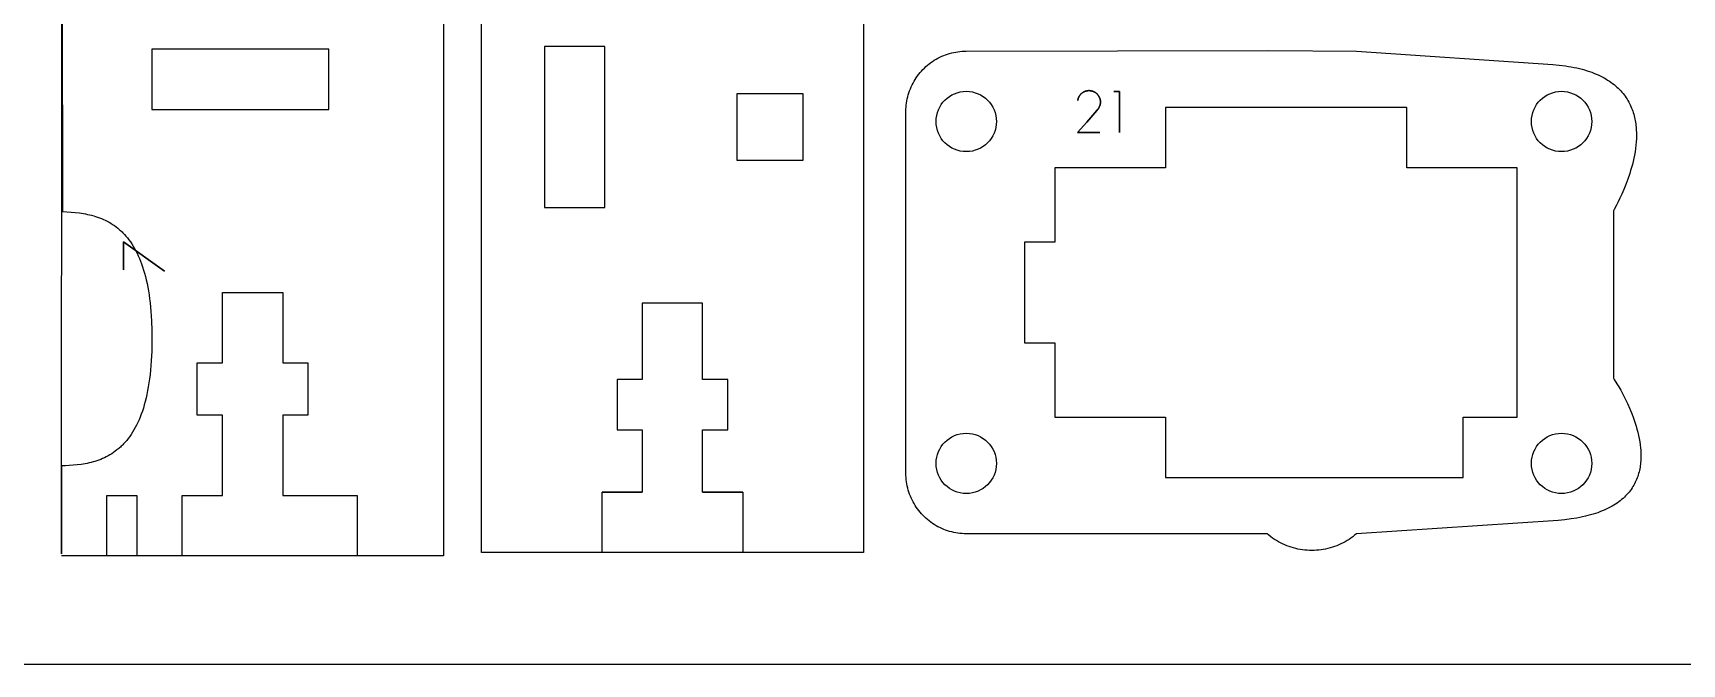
# Model space of a CAD drawing. Extents: x -24 to 6, y -20.7 to -0.7.
# Drawn here: x -17.15 to -8.95, y -20.71 to -17.58 of the extents above; entities that cross this region are included whole.
import ezdxf

# ---------------------------------------------------------------- set-up
doc = ezdxf.new("R2010")
doc.units = 0
doc.layers.add('LAYER_1', color=7, linetype='CONTINUOUS')

msp = doc.modelspace()

# ---------------------------------------------------------------- linework, layer by layer
at = {"layer": 'LAYER_1', "color": 250}
for p, q in [((-14.9227, -20.1599), (-14.9227, -14.9899)), ((-13.0227, -14.9899), (-13.0227, -20.1599)), ((-17.0105, -15.0071), (-17.0053, -18.4655)), ((-15.1105, -15.3072), (-15.1105, -20.1772)), ((-17.0105, -20.167), (-17.0078, -16.6822)), ((-16.5605, -17.6572), (-16.5605, -17.9571)), ((-15.6805, -17.6572), (-16.5605, -17.6572)), ((-15.6805, -17.9571), (-15.6805, -17.6572)), ((-14.3085, -17.6445), (-14.6085, -17.6445)), ((-14.6085, -17.6445), (-14.6085, -18.4445)), ((-14.3085, -18.4445), (-14.3085, -17.6445)), ((-12.6706, -17.7128), (-12.6617, -17.7074)), ((-12.6617, -17.7074), (-12.6525, -17.7024)), ((-12.6525, -17.7024), (-12.6432, -17.6976)), ((-12.6432, -17.6976), (-12.6337, -17.6932)), ((-12.6337, -17.6932), (-12.624, -17.6891)), ((-12.624, -17.6891), (-12.6143, -17.6853)), ((-12.6143, -17.6853), (-12.6044, -17.6819)), ((-12.6044, -17.6819), (-12.5943, -17.6789)), ((-12.5943, -17.6789), (-12.5842, -17.6762)), ((-12.5842, -17.6762), (-12.574, -17.6738)), ((-12.574, -17.6738), (-12.5638, -17.6718)), ((-12.5638, -17.6718), (-12.5534, -17.6702)), ((-12.5534, -17.6702), (-12.543, -17.6689)), ((-12.543, -17.6689), (-12.5326, -17.668)), ((-12.5326, -17.668), (-12.5221, -17.6674)), ((-12.5221, -17.6674), (-12.5117, -17.6672)), ((-12.5117, -17.6672), (-11.0069, -17.6637)), ((-11.0069, -17.6637), (-10.5717, -17.6672)), ((-10.5717, -17.6672), (-9.5951, -17.7338)), ((-12.7604, -17.7995), (-12.7544, -17.7909)), ((-12.7544, -17.7909), (-12.7481, -17.7826)), ((-12.7481, -17.7826), (-12.7415, -17.7744)), ((-12.7415, -17.7744), (-12.7346, -17.7665)), ((-12.7346, -17.7665), (-12.7275, -17.7589)), ((-12.7275, -17.7589), (-12.7201, -17.7515)), ((-12.7201, -17.7515), (-12.7124, -17.7443)), ((-12.7124, -17.7443), (-12.7045, -17.7374)), ((-12.7045, -17.7374), (-12.6964, -17.7309)), ((-12.6964, -17.7309), (-12.688, -17.7246)), ((-12.688, -17.7246), (-12.6794, -17.7185)), ((-12.6794, -17.7185), (-12.6706, -17.7128)), ((-9.5951, -17.7338), (-9.563, -17.7369)), ((-9.563, -17.7369), (-9.5324, -17.7409)), ((-9.5324, -17.7409), (-9.5176, -17.7432)), ((-9.5176, -17.7432), (-9.5033, -17.7457)), ((-9.5033, -17.7457), (-9.4894, -17.7484)), ((-9.4894, -17.7484), (-9.4758, -17.7513)), ((-9.4758, -17.7513), (-9.4626, -17.7544)), ((-9.4626, -17.7544), (-9.4498, -17.7577)), ((-9.4498, -17.7577), (-9.4373, -17.7612)), ((-9.4373, -17.7612), (-9.4252, -17.7649)), ((-9.4252, -17.7649), (-9.4134, -17.7688)), ((-9.4134, -17.7688), (-9.402, -17.7728)), ((-9.402, -17.7728), (-9.3909, -17.777)), ((-9.3909, -17.777), (-9.3802, -17.7814)), ((-9.3802, -17.7814), (-9.3698, -17.7859)), ((-9.3698, -17.7859), (-9.3597, -17.7906)), ((-9.3597, -17.7906), (-9.35, -17.7955)), ((-12.8, -17.8846), (-12.797, -17.8745)), ((-12.797, -17.8745), (-12.7936, -17.8646)), ((-12.7936, -17.8646), (-12.7898, -17.8549)), ((-12.7898, -17.8549), (-12.7857, -17.8452)), ((-12.7857, -17.8452), (-12.7813, -17.8357)), ((-12.7813, -17.8357), (-12.7765, -17.8264)), ((-12.7765, -17.8264), (-12.7715, -17.8173)), ((-12.7715, -17.8173), (-12.7661, -17.8083)), ((-12.7661, -17.8083), (-12.7604, -17.7995)), ((-11.9338, -17.8742), (-11.9354, -17.8754)), ((-11.9354, -17.8754), (-11.9338, -17.8742)), ((-11.9322, -17.8731), (-11.9338, -17.8742)), ((-11.9338, -17.8742), (-11.9322, -17.8731)), ((-11.9305, -17.8721), (-11.9322, -17.8731)), ((-11.9322, -17.8731), (-11.9305, -17.8721)), ((-11.9288, -17.8711), (-11.9305, -17.8721)), ((-11.9305, -17.8721), (-11.9288, -17.8711)), ((-11.9271, -17.8701), (-11.9288, -17.8711)), ((-11.9288, -17.8711), (-11.9271, -17.8701)), ((-11.9253, -17.8693), (-11.9271, -17.8701)), ((-11.9271, -17.8701), (-11.9253, -17.8693)), ((-11.9235, -17.8685), (-11.9253, -17.8693)), ((-11.9253, -17.8693), (-11.9235, -17.8685)), ((-11.9217, -17.8677), (-11.9235, -17.8685)), ((-11.9235, -17.8685), (-11.9217, -17.8677)), ((-11.9199, -17.867), (-11.9217, -17.8677)), ((-11.9217, -17.8677), (-11.9199, -17.867)), ((-11.918, -17.8664), (-11.9199, -17.867)), ((-11.9199, -17.867), (-11.918, -17.8664)), ((-11.9161, -17.8659), (-11.918, -17.8664)), ((-11.918, -17.8664), (-11.9161, -17.8659)), ((-11.9142, -17.8654), (-11.9161, -17.8659)), ((-11.9161, -17.8659), (-11.9142, -17.8654)), ((-11.9123, -17.865), (-11.9142, -17.8654)), ((-11.9142, -17.8654), (-11.9123, -17.865)), ((-11.9104, -17.8646), (-11.9123, -17.865)), ((-11.9123, -17.865), (-11.9104, -17.8646)), ((-11.9084, -17.8643), (-11.9104, -17.8646)), ((-11.9104, -17.8646), (-11.9084, -17.8643)), ((-11.9065, -17.8641), (-11.9084, -17.8643)), ((-11.9084, -17.8643), (-11.9065, -17.8641)), ((-11.9045, -17.864), (-11.9065, -17.8641)), ((-11.9065, -17.8641), (-11.9045, -17.864)), ((-11.9025, -17.8639), (-11.9045, -17.864)), ((-11.9045, -17.864), (-11.9025, -17.8639)), ((-11.9006, -17.8639), (-11.9025, -17.8639)), ((-11.9025, -17.8639), (-11.9006, -17.8639)), ((-11.8986, -17.8639), (-11.9006, -17.8639)), ((-11.9006, -17.8639), (-11.8986, -17.8639)), ((-11.8966, -17.8641), (-11.8986, -17.8639)), ((-11.8986, -17.8639), (-11.8966, -17.8641)), ((-11.8947, -17.8643), (-11.8966, -17.8641)), ((-11.8966, -17.8641), (-11.8947, -17.8643)), ((-11.8927, -17.8645), (-11.8947, -17.8643)), ((-11.8947, -17.8643), (-11.8927, -17.8645)), ((-11.8908, -17.8648), (-11.8927, -17.8645)), ((-11.8927, -17.8645), (-11.8908, -17.8648)), ((-11.8889, -17.8652), (-11.8908, -17.8648)), ((-11.8908, -17.8648), (-11.8889, -17.8652)), ((-11.887, -17.8657), (-11.8889, -17.8652)), ((-11.8889, -17.8652), (-11.887, -17.8657)), ((-11.8851, -17.8662), (-11.887, -17.8657)), ((-11.887, -17.8657), (-11.8851, -17.8662)), ((-11.8832, -17.8668), (-11.8851, -17.8662)), ((-11.8851, -17.8662), (-11.8832, -17.8668)), ((-11.8814, -17.8675), (-11.8832, -17.8668)), ((-11.8832, -17.8668), (-11.8814, -17.8675)), ((-11.8795, -17.8682), (-11.8814, -17.8675)), ((-11.8814, -17.8675), (-11.8795, -17.8682)), ((-11.8777, -17.869), (-11.8795, -17.8682)), ((-11.8795, -17.8682), (-11.8777, -17.869)), ((-11.876, -17.8698), (-11.8777, -17.869)), ((-11.8777, -17.869), (-11.876, -17.8698)), ((-11.8742, -17.8707), (-11.876, -17.8698)), ((-11.876, -17.8698), (-11.8742, -17.8707)), ((-11.8725, -17.8717), (-11.8742, -17.8707)), ((-11.8742, -17.8707), (-11.8725, -17.8717)), ((-11.8708, -17.8727), (-11.8725, -17.8717)), ((-11.8725, -17.8717), (-11.8708, -17.8727)), ((-11.8692, -17.8738), (-11.8708, -17.8727)), ((-11.8708, -17.8727), (-11.8692, -17.8738)), ((-11.8676, -17.8749), (-11.8692, -17.8738)), ((-11.8692, -17.8738), (-11.8676, -17.8749)), ((-11.7497, -17.8683), (-11.7788, -17.8683)), ((-11.7788, -17.8683), (-11.7788, -17.8683)), ((-11.7788, -17.8683), (-11.7788, -17.8683)), ((-11.7788, -17.8683), (-11.7497, -17.8683)), ((-11.7497, -17.8683), (-11.7497, -18.0715)), ((-11.7497, -18.0715), (-11.7497, -17.8683)), ((-9.35, -17.7955), (-9.3406, -17.8005)), ((-9.3406, -17.8005), (-9.3315, -17.8057)), ((-9.3315, -17.8057), (-9.3227, -17.811)), ((-9.3227, -17.811), (-9.3142, -17.8165)), ((-9.3142, -17.8165), (-9.3061, -17.8221)), ((-9.3061, -17.8221), (-9.2982, -17.8278)), ((-9.2982, -17.8278), (-9.2907, -17.8337)), ((-9.2907, -17.8337), (-9.2834, -17.8397)), ((-9.2834, -17.8397), (-9.2764, -17.8458)), ((-9.2764, -17.8458), (-9.2697, -17.8521)), ((-9.2697, -17.8521), (-9.2633, -17.8584)), ((-9.2633, -17.8584), (-9.2571, -17.8649)), ((-9.2571, -17.8649), (-9.2513, -17.8715)), ((-9.2513, -17.8715), (-9.2457, -17.8782)), ((-13.3226, -17.8795), (-13.6526, -17.8795)), ((-13.6526, -17.8795), (-13.6526, -18.2095)), ((-13.3226, -18.2095), (-13.3226, -17.8795)), ((-12.8117, -17.9672), (-12.8115, -17.9568)), ((-12.8115, -17.9568), (-12.8109, -17.9463)), ((-12.8109, -17.9463), (-12.81, -17.9359)), ((-12.81, -17.9359), (-12.8087, -17.9255)), ((-12.8087, -17.9255), (-12.8071, -17.9152)), ((-12.8071, -17.9152), (-12.8051, -17.9049)), ((-12.8051, -17.9049), (-12.8027, -17.8947)), ((-12.8027, -17.8947), (-12.8, -17.8846)), ((-11.9571, -17.9115), (-11.9574, -17.9134)), ((-11.9574, -17.9134), (-11.9571, -17.9115)), ((-11.9568, -17.9096), (-11.9571, -17.9115)), ((-11.9571, -17.9115), (-11.9568, -17.9096)), ((-11.9564, -17.9076), (-11.9568, -17.9096)), ((-11.9568, -17.9096), (-11.9564, -17.9076)), ((-11.9559, -17.9057), (-11.9564, -17.9076)), ((-11.9564, -17.9076), (-11.9559, -17.9057)), ((-11.9554, -17.9039), (-11.9559, -17.9057)), ((-11.9559, -17.9057), (-11.9554, -17.9039)), ((-11.9547, -17.902), (-11.9554, -17.9039)), ((-11.9554, -17.9039), (-11.9547, -17.902)), ((-11.9541, -17.9001), (-11.9547, -17.902)), ((-11.9547, -17.902), (-11.9541, -17.9001)), ((-11.9533, -17.8983), (-11.9541, -17.9001)), ((-11.9541, -17.9001), (-11.9533, -17.8983)), ((-11.9525, -17.8965), (-11.9533, -17.8983)), ((-11.9533, -17.8983), (-11.9525, -17.8965)), ((-11.9517, -17.8948), (-11.9525, -17.8965)), ((-11.9525, -17.8965), (-11.9517, -17.8948)), ((-11.9507, -17.893), (-11.9517, -17.8948)), ((-11.9517, -17.8948), (-11.9507, -17.893)), ((-11.9498, -17.8913), (-11.9507, -17.893)), ((-11.9507, -17.893), (-11.9498, -17.8913)), ((-11.9487, -17.8897), (-11.9498, -17.8913)), ((-11.9498, -17.8913), (-11.9487, -17.8897)), ((-11.9476, -17.888), (-11.9487, -17.8897)), ((-11.9487, -17.8897), (-11.9476, -17.888)), ((-11.9465, -17.8864), (-11.9476, -17.888)), ((-11.9476, -17.888), (-11.9465, -17.8864)), ((-11.9452, -17.8849), (-11.9465, -17.8864)), ((-11.9465, -17.8864), (-11.9452, -17.8849)), ((-11.944, -17.8834), (-11.9452, -17.8849)), ((-11.9452, -17.8849), (-11.944, -17.8834)), ((-11.9427, -17.8819), (-11.944, -17.8834)), ((-11.944, -17.8834), (-11.9427, -17.8819)), ((-11.9413, -17.8805), (-11.9427, -17.8819)), ((-11.9427, -17.8819), (-11.9413, -17.8805)), ((-11.9399, -17.8792), (-11.9413, -17.8805)), ((-11.9413, -17.8805), (-11.9399, -17.8792)), ((-11.9384, -17.8778), (-11.9399, -17.8792)), ((-11.9399, -17.8792), (-11.9384, -17.8778)), ((-11.9369, -17.8766), (-11.9384, -17.8778)), ((-11.9384, -17.8778), (-11.9369, -17.8766)), ((-11.9354, -17.8754), (-11.9369, -17.8766)), ((-11.9369, -17.8766), (-11.9354, -17.8754)), ((-11.866, -17.8761), (-11.8676, -17.8749)), ((-11.8676, -17.8749), (-11.866, -17.8761)), ((-11.8645, -17.8773), (-11.866, -17.8761)), ((-11.866, -17.8761), (-11.8645, -17.8773)), ((-11.863, -17.8786), (-11.8645, -17.8773)), ((-11.8645, -17.8773), (-11.863, -17.8786)), ((-11.8616, -17.88), (-11.863, -17.8786)), ((-11.863, -17.8786), (-11.8616, -17.88)), ((-11.862, -17.9634), (-11.8575, -17.9568)), ((-11.8575, -17.9568), (-11.862, -17.9634)), ((-11.8602, -17.8814), (-11.8616, -17.88)), ((-11.8616, -17.88), (-11.8602, -17.8814)), ((-11.8589, -17.8828), (-11.8602, -17.8814)), ((-11.8602, -17.8814), (-11.8589, -17.8828)), ((-11.8576, -17.8843), (-11.8589, -17.8828)), ((-11.8589, -17.8828), (-11.8576, -17.8843)), ((-11.8564, -17.8858), (-11.8576, -17.8843)), ((-11.8576, -17.8843), (-11.8564, -17.8858)), ((-11.8575, -17.9568), (-11.8563, -17.9552)), ((-11.8563, -17.9552), (-11.8575, -17.9568)), ((-11.8552, -17.8874), (-11.8564, -17.8858)), ((-11.8564, -17.8858), (-11.8552, -17.8874)), ((-11.8563, -17.9552), (-11.8551, -17.9537)), ((-11.8551, -17.9537), (-11.8563, -17.9552)), ((-11.8541, -17.889), (-11.8552, -17.8874)), ((-11.8552, -17.8874), (-11.8541, -17.889)), ((-11.8551, -17.9537), (-11.854, -17.952)), ((-11.854, -17.952), (-11.8551, -17.9537)), ((-11.853, -17.8907), (-11.8541, -17.889)), ((-11.8541, -17.889), (-11.853, -17.8907)), ((-11.854, -17.952), (-11.8529, -17.9504)), ((-11.8529, -17.9504), (-11.854, -17.952)), ((-11.852, -17.8924), (-11.853, -17.8907)), ((-11.853, -17.8907), (-11.852, -17.8924)), ((-11.8529, -17.9504), (-11.8519, -17.9487)), ((-11.8519, -17.9487), (-11.8529, -17.9504)), ((-11.851, -17.8941), (-11.852, -17.8924)), ((-11.852, -17.8924), (-11.851, -17.8941)), ((-11.8519, -17.9487), (-11.851, -17.947)), ((-11.851, -17.947), (-11.8519, -17.9487)), ((-11.8502, -17.8958), (-11.851, -17.8941)), ((-11.851, -17.8941), (-11.8502, -17.8958)), ((-11.851, -17.947), (-11.8501, -17.9452)), ((-11.8501, -17.9452), (-11.851, -17.947)), ((-11.8493, -17.8976), (-11.8502, -17.8958)), ((-11.8502, -17.8958), (-11.8493, -17.8976)), ((-11.8501, -17.9452), (-11.8493, -17.9434)), ((-11.8493, -17.9434), (-11.8501, -17.9452)), ((-11.8486, -17.8994), (-11.8493, -17.8976)), ((-11.8493, -17.8976), (-11.8486, -17.8994)), ((-11.8493, -17.9434), (-11.8485, -17.9416)), ((-11.8485, -17.9416), (-11.8493, -17.9434)), ((-11.8479, -17.9013), (-11.8486, -17.8994)), ((-11.8486, -17.8994), (-11.8479, -17.9013)), ((-11.8485, -17.9416), (-11.8478, -17.9398)), ((-11.8478, -17.9398), (-11.8485, -17.9416)), ((-11.8472, -17.9031), (-11.8479, -17.9013)), ((-11.8479, -17.9013), (-11.8472, -17.9031)), ((-11.8478, -17.9398), (-11.8472, -17.9379)), ((-11.8472, -17.9379), (-11.8478, -17.9398)), ((-11.8467, -17.905), (-11.8472, -17.9031)), ((-11.8472, -17.9031), (-11.8467, -17.905)), ((-11.8472, -17.9379), (-11.8466, -17.936)), ((-11.8466, -17.936), (-11.8472, -17.9379)), ((-11.8462, -17.9069), (-11.8467, -17.905)), ((-11.8467, -17.905), (-11.8462, -17.9069)), ((-11.8466, -17.936), (-11.8461, -17.9341)), ((-11.8461, -17.9341), (-11.8466, -17.936)), ((-11.8457, -17.9088), (-11.8462, -17.9069)), ((-11.8462, -17.9069), (-11.8457, -17.9088)), ((-11.8461, -17.9341), (-11.8457, -17.9322)), ((-11.8457, -17.9322), (-11.8461, -17.9341)), ((-11.8453, -17.9108), (-11.8457, -17.9088)), ((-11.8457, -17.9088), (-11.8453, -17.9108)), ((-11.8457, -17.9322), (-11.8453, -17.9303)), ((-11.8453, -17.9303), (-11.8457, -17.9322)), ((-11.845, -17.9127), (-11.8453, -17.9108)), ((-11.8453, -17.9108), (-11.845, -17.9127)), ((-11.8453, -17.9303), (-11.845, -17.9284)), ((-11.845, -17.9284), (-11.8453, -17.9303)), ((-11.8448, -17.9146), (-11.845, -17.9127)), ((-11.845, -17.9127), (-11.8448, -17.9146)), ((-11.845, -17.9284), (-11.8448, -17.9264)), ((-11.8448, -17.9264), (-11.845, -17.9284)), ((-11.8446, -17.9166), (-11.8448, -17.9146)), ((-11.8448, -17.9146), (-11.8446, -17.9166)), ((-11.8448, -17.9264), (-11.8446, -17.9245)), ((-11.8446, -17.9245), (-11.8448, -17.9264)), ((-11.8445, -17.9186), (-11.8446, -17.9166)), ((-11.8446, -17.9166), (-11.8445, -17.9186)), ((-11.8446, -17.9245), (-11.8445, -17.9225)), ((-11.8445, -17.9225), (-11.8446, -17.9245)), ((-11.8445, -17.9205), (-11.8445, -17.9186)), ((-11.8445, -17.9186), (-11.8445, -17.9205)), ((-11.8445, -17.9225), (-11.8445, -17.9205)), ((-11.8445, -17.9205), (-11.8445, -17.9225)), ((-10.3217, -17.9473), (-11.5217, -17.9473)), ((-11.5217, -17.9473), (-11.5217, -18.2473)), ((-10.3217, -18.2473), (-10.3217, -17.9473)), ((-9.2457, -17.8782), (-9.2403, -17.885)), ((-9.2403, -17.885), (-9.2352, -17.8919)), ((-9.2352, -17.8919), (-9.2304, -17.8989)), ((-9.2304, -17.8989), (-9.2258, -17.906)), ((-9.2258, -17.906), (-9.2215, -17.9132)), ((-9.2215, -17.9132), (-9.2174, -17.9205)), ((-9.2174, -17.9205), (-9.2135, -17.9278)), ((-9.2135, -17.9278), (-9.2099, -17.9352)), ((-9.2099, -17.9352), (-9.2065, -17.9427)), ((-9.2065, -17.9427), (-9.2034, -17.9503)), ((-9.2034, -17.9503), (-9.2004, -17.958)), ((-16.5605, -17.9571), (-15.6805, -17.9571)), ((-12.8117, -19.7672), (-12.8117, -17.9672)), ((-11.958, -18.0715), (-11.912, -18.0204)), ((-11.912, -18.0204), (-11.958, -18.0715)), ((-11.912, -18.0204), (-11.862, -17.9634)), ((-11.862, -17.9634), (-11.912, -18.0204)), ((-9.2004, -17.958), (-9.1977, -17.9657)), ((-9.1977, -17.9657), (-9.1951, -17.9734)), ((-9.1951, -17.9734), (-9.1928, -17.9812)), ((-9.1928, -17.9812), (-9.1907, -17.9891)), ((-9.1907, -17.9891), (-9.1888, -17.997)), ((-9.1888, -17.997), (-9.1871, -18.005)), ((-9.1871, -18.005), (-9.1855, -18.013)), ((-9.1855, -18.013), (-9.1842, -18.021)), ((-9.1842, -18.021), (-9.183, -18.0291)), ((-9.183, -18.0291), (-9.182, -18.0372)), ((-9.182, -18.0372), (-9.1812, -18.0453)), ((-11.958, -18.0715), (-11.8468, -18.0715)), ((-11.8468, -18.0715), (-11.958, -18.0715)), ((-11.8468, -18.0715), (-11.8468, -18.0715)), ((-11.8468, -18.0715), (-11.8468, -18.0715)), ((-11.7497, -18.0715), (-11.7497, -18.0715)), ((-11.7497, -18.0715), (-11.7497, -18.0715)), ((-9.1808, -18.1191), (-9.1823, -18.1354)), ((-9.1812, -18.0453), (-9.1805, -18.0535)), ((-9.1799, -18.1027), (-9.1808, -18.1191)), ((-9.1805, -18.0535), (-9.18, -18.0616)), ((-9.18, -18.0616), (-9.1797, -18.0698)), ((-9.1795, -18.0862), (-9.1799, -18.1027)), ((-9.1797, -18.0698), (-9.1795, -18.078)), ((-9.1795, -18.078), (-9.1795, -18.0862)), ((-9.1925, -18.1999), (-9.196, -18.2156)), ((-9.1893, -18.184), (-9.1925, -18.1999)), ((-9.1865, -18.1679), (-9.1893, -18.184)), ((-9.1842, -18.1517), (-9.1865, -18.1679)), ((-9.1823, -18.1354), (-9.1842, -18.1517)), ((-13.6526, -18.2095), (-13.3226, -18.2095)), ((-11.5217, -18.2473), (-12.0717, -18.2473)), ((-12.0717, -18.2473), (-12.0717, -18.6172)), ((-9.7717, -18.2473), (-10.3217, -18.2473)), ((-9.7717, -19.4872), (-9.7717, -18.2473)), ((-9.2127, -18.276), (-9.2223, -18.3043)), ((-9.2082, -18.2613), (-9.2127, -18.276)), ((-9.2039, -18.2464), (-9.2082, -18.2613)), ((-9.1998, -18.2311), (-9.2039, -18.2464)), ((-9.196, -18.2156), (-9.1998, -18.2311)), ((-9.2423, -18.3559), (-9.2522, -18.3788)), ((-9.2322, -18.331), (-9.2423, -18.3559)), ((-9.2223, -18.3043), (-9.2322, -18.331)), ((-14.6085, -18.4445), (-14.3085, -18.4445)), ((-9.2783, -18.4327), (-9.2898, -18.4541)), ((-9.2705, -18.4174), (-9.2783, -18.4327)), ((-9.2617, -18.3993), (-9.2705, -18.4174)), ((-9.2522, -18.3788), (-9.2617, -18.3993)), ((-17.0053, -18.4655), (-16.9842, -18.4663)), ((-16.9842, -18.4663), (-16.9632, -18.4676)), ((-16.9632, -18.4676), (-16.9423, -18.4695)), ((-16.9423, -18.4695), (-16.9216, -18.4719)), ((-16.9216, -18.4719), (-16.9113, -18.4734)), ((-16.9113, -18.4734), (-16.901, -18.4751)), ((-16.901, -18.4751), (-16.8908, -18.477)), ((-16.8908, -18.477), (-16.8806, -18.4791)), ((-16.8806, -18.4791), (-16.8705, -18.4814)), ((-16.8705, -18.4814), (-16.8605, -18.4839)), ((-16.8605, -18.4839), (-16.8505, -18.4867)), ((-16.8505, -18.4867), (-16.8407, -18.4897)), ((-16.8407, -18.4897), (-16.8309, -18.4929)), ((-16.8309, -18.4929), (-16.8212, -18.4964)), ((-16.8212, -18.4964), (-16.8116, -18.5002)), ((-16.8116, -18.5002), (-16.8021, -18.5043)), ((-16.8021, -18.5043), (-16.7927, -18.5087)), ((-16.7927, -18.5087), (-16.7834, -18.5133)), ((-16.7834, -18.5133), (-16.7742, -18.5183)), ((-16.7742, -18.5183), (-16.7652, -18.5236)), ((-16.7652, -18.5236), (-16.7562, -18.5292)), ((-16.7562, -18.5292), (-16.7475, -18.5352)), ((-9.2898, -18.4541), (-9.2942, -18.4616)), ((-9.2942, -18.4616), (-9.2942, -19.2936)), ((-16.7475, -18.5352), (-16.7388, -18.5415)), ((-16.7388, -18.5415), (-16.7303, -18.5482)), ((-16.7303, -18.5482), (-16.7219, -18.5552)), ((-16.7219, -18.5552), (-16.7178, -18.5589)), ((-16.7178, -18.5589), (-16.7137, -18.5626)), ((-16.7137, -18.5626), (-16.7096, -18.5665)), ((-16.7096, -18.5665), (-16.7056, -18.5704)), ((-16.7056, -18.5704), (-16.6977, -18.5786)), ((-16.6977, -18.5786), (-16.69, -18.5873)), ((-16.69, -18.5873), (-16.6824, -18.5963)), ((-16.6824, -18.5963), (-16.6751, -18.6057)), ((-16.6751, -18.6057), (-16.6679, -18.6156)), ((-16.7022, -18.6164), (-16.499, -18.7617)), ((-16.499, -18.7617), (-16.7022, -18.6164)), ((-16.7022, -18.6164), (-16.7022, -18.7541)), ((-16.7022, -18.7541), (-16.7022, -18.6164)), ((-16.6679, -18.6156), (-16.6608, -18.626)), ((-16.6608, -18.626), (-16.654, -18.6367)), ((-16.654, -18.6367), (-16.6474, -18.648)), ((-16.6474, -18.648), (-16.641, -18.6597)), ((-16.641, -18.6597), (-16.6348, -18.6719)), ((-16.6348, -18.6719), (-16.6288, -18.6846)), ((-16.6288, -18.6846), (-16.623, -18.6979)), ((-12.0717, -18.6172), (-12.2217, -18.6172)), ((-12.2217, -18.6172), (-12.2217, -19.1172)), ((-16.7022, -18.7541), (-16.7022, -18.7541)), ((-16.7022, -18.7541), (-16.7022, -18.7541)), ((-16.623, -18.6979), (-16.6174, -18.7116)), ((-16.6174, -18.7116), (-16.6121, -18.7258)), ((-16.6121, -18.7258), (-16.607, -18.7406)), ((-16.607, -18.7406), (-16.6021, -18.7559)), ((-16.6021, -18.7559), (-16.5975, -18.7718)), ((-16.5975, -18.7718), (-16.5931, -18.7882)), ((-16.499, -18.7617), (-16.499, -18.7617)), ((-16.499, -18.7617), (-16.499, -18.7617)), ((-16.5931, -18.7882), (-16.589, -18.8052)), ((-16.589, -18.8052), (-16.5852, -18.8228)), ((-16.5852, -18.8228), (-16.5816, -18.8409)), ((-16.5816, -18.8409), (-16.5782, -18.8597)), ((-16.5782, -18.8597), (-16.5752, -18.8791)), ((-16.5752, -18.8791), (-16.5724, -18.8991)), ((-16.5724, -18.8991), (-16.5699, -18.9197)), ((-16.5699, -18.9197), (-16.5658, -18.9628)), ((-16.2105, -19.2172), (-16.2105, -18.8671)), ((-16.2105, -18.8671), (-15.9105, -18.8671)), ((-15.9105, -18.8671), (-15.9105, -19.2172)), ((-13.8226, -18.9199), (-14.1227, -18.9199)), ((-14.1227, -18.9199), (-14.1227, -19.2999)), ((-13.8226, -19.2999), (-13.8226, -18.9199)), ((-16.5658, -18.9628), (-16.5629, -19.0086)), ((-16.5629, -19.0086), (-16.5613, -19.0571)), ((-16.5613, -19.0571), (-16.5609, -19.1084)), ((-16.5619, -19.1596), (-16.5642, -19.2079)), ((-16.5609, -19.1084), (-16.5619, -19.1596)), ((-12.2217, -19.1172), (-12.0717, -19.1172)), ((-12.0717, -19.1172), (-12.0717, -19.4872)), ((-16.5678, -19.2535), (-16.5701, -19.2752)), ((-16.5642, -19.2079), (-16.5678, -19.2535)), ((-16.3355, -19.4672), (-16.3355, -19.2172)), ((-16.3355, -19.2172), (-16.2105, -19.2172)), ((-15.9105, -19.2172), (-15.7855, -19.2172)), ((-15.7855, -19.2172), (-15.7855, -19.4672)), ((-16.5787, -19.3365), (-16.5821, -19.3556)), ((-16.5755, -19.3167), (-16.5787, -19.3365)), ((-16.5726, -19.2963), (-16.5755, -19.3167)), ((-16.5701, -19.2752), (-16.5726, -19.2963)), ((-14.1227, -19.2999), (-14.2477, -19.2999)), ((-14.2477, -19.2999), (-14.2477, -19.5499)), ((-13.6976, -19.2999), (-13.8226, -19.2999)), ((-13.6976, -19.5499), (-13.6976, -19.2999)), ((-9.2942, -19.2936), (-9.2894, -19.3009)), ((-9.2894, -19.3009), (-9.2764, -19.3216)), ((-9.2764, -19.3216), (-9.2676, -19.3364)), ((-9.2676, -19.3364), (-9.2577, -19.3539)), ((-16.5987, -19.426), (-16.6034, -19.4421)), ((-16.5941, -19.4093), (-16.5987, -19.426)), ((-16.5899, -19.392), (-16.5941, -19.4093)), ((-16.5859, -19.3741), (-16.5899, -19.392)), ((-16.5821, -19.3556), (-16.5859, -19.3741)), ((-9.2577, -19.3539), (-9.2469, -19.3739)), ((-9.2469, -19.3739), (-9.2356, -19.3961)), ((-9.2356, -19.3961), (-9.224, -19.4202)), ((-9.224, -19.4202), (-9.2125, -19.4461)), ((-16.631, -19.5141), (-16.6372, -19.5269)), ((-16.625, -19.5008), (-16.631, -19.5141)), ((-16.6193, -19.487), (-16.625, -19.5008)), ((-16.6138, -19.4725), (-16.6193, -19.487)), ((-16.6085, -19.4576), (-16.6138, -19.4725)), ((-16.6034, -19.4421), (-16.6085, -19.4576)), ((-16.3355, -19.4772), (-16.3355, -19.4672)), ((-16.2105, -19.4772), (-16.3355, -19.4772)), ((-16.2105, -19.8772), (-16.2105, -19.4772)), ((-15.7855, -19.4772), (-15.9105, -19.4772)), ((-15.9105, -19.4772), (-15.9105, -19.8772)), ((-15.7855, -19.4672), (-15.7855, -19.4772)), ((-12.0717, -19.4872), (-11.5217, -19.4872)), ((-11.5217, -19.4872), (-11.5217, -19.7872)), ((-10.0417, -19.7872), (-10.0417, -19.4872)), ((-10.0417, -19.4872), (-9.7717, -19.4872)), ((-9.2125, -19.4461), (-9.2013, -19.4736)), ((-9.2013, -19.4736), (-9.1959, -19.4878)), ((-9.1959, -19.4878), (-9.1907, -19.5023)), ((-9.1907, -19.5023), (-9.1858, -19.5171)), ((-16.6785, -19.5934), (-16.686, -19.6028)), ((-16.6711, -19.5835), (-16.6785, -19.5934)), ((-16.6639, -19.5731), (-16.6711, -19.5835)), ((-16.657, -19.5623), (-16.6639, -19.5731)), ((-16.6502, -19.551), (-16.657, -19.5623)), ((-16.6436, -19.5392), (-16.6502, -19.551)), ((-16.6372, -19.5269), (-16.6436, -19.5392)), ((-14.2477, -19.5499), (-14.1227, -19.5499)), ((-14.1227, -19.5499), (-14.1227, -19.8599)), ((-13.8226, -19.8599), (-13.8226, -19.5499)), ((-13.8226, -19.5499), (-13.6976, -19.5499)), ((-9.1858, -19.5171), (-9.1811, -19.5321)), ((-9.1811, -19.5321), (-9.1767, -19.5474)), ((-9.1767, -19.5474), (-9.1727, -19.5628)), ((-9.1727, -19.5628), (-9.169, -19.5784)), ((-9.169, -19.5784), (-9.1658, -19.5941)), ((-9.1658, -19.5941), (-9.163, -19.6099)), ((-16.7695, -19.6746), (-16.7785, -19.6797)), ((-16.7606, -19.6691), (-16.7695, -19.6746)), ((-16.7517, -19.6632), (-16.7606, -19.6691)), ((-16.743, -19.657), (-16.7517, -19.6632)), ((-16.7345, -19.6505), (-16.743, -19.657)), ((-16.726, -19.6435), (-16.7345, -19.6505)), ((-16.7219, -19.6399), (-16.726, -19.6435)), ((-16.7177, -19.6362), (-16.7219, -19.6399)), ((-16.7136, -19.6324), (-16.7177, -19.6362)), ((-16.7096, -19.6285), (-16.7136, -19.6324)), ((-16.7055, -19.6245), (-16.7096, -19.6285)), ((-16.7016, -19.6203), (-16.7055, -19.6245)), ((-16.6937, -19.6118), (-16.7016, -19.6203)), ((-16.686, -19.6028), (-16.6937, -19.6118)), ((-9.163, -19.6099), (-9.1608, -19.6258)), ((-9.1608, -19.6258), (-9.159, -19.6417)), ((-9.159, -19.6417), (-9.1583, -19.6497)), ((-9.1583, -19.6497), (-9.1578, -19.6576)), ((-9.1578, -19.6576), (-9.1574, -19.6656)), ((-9.1574, -19.6656), (-9.1572, -19.6736)), ((-9.1572, -19.6736), (-9.1572, -19.6815)), ((-16.9911, -19.7287), (-17.0105, -19.7292)), ((-17.0105, -19.7292), (-17.0105, -20.1671)), ((-16.9716, -19.7279), (-16.9911, -19.7287)), ((-16.9519, -19.7266), (-16.9716, -19.7279)), ((-16.9322, -19.7248), (-16.9519, -19.7266)), ((-16.9125, -19.7223), (-16.9322, -19.7248)), ((-16.9026, -19.7207), (-16.9125, -19.7223)), ((-16.8928, -19.719), (-16.9026, -19.7207)), ((-16.883, -19.7171), (-16.8928, -19.719)), ((-16.8732, -19.715), (-16.883, -19.7171)), ((-16.8635, -19.7126), (-16.8732, -19.715)), ((-16.8538, -19.71), (-16.8635, -19.7126)), ((-16.8441, -19.7072), (-16.8538, -19.71)), ((-16.8345, -19.7041), (-16.8441, -19.7072)), ((-16.825, -19.7008), (-16.8345, -19.7041)), ((-16.8155, -19.6972), (-16.825, -19.7008)), ((-16.8062, -19.6933), (-16.8155, -19.6972)), ((-16.7969, -19.6891), (-16.8062, -19.6933)), ((-16.7876, -19.6845), (-16.7969, -19.6891)), ((-16.7785, -19.6797), (-16.7876, -19.6845)), ((-9.1665, -19.7596), (-9.1685, -19.7672)), ((-9.1647, -19.7519), (-9.1665, -19.7596)), ((-9.1631, -19.7443), (-9.1647, -19.7519)), ((-9.1617, -19.7365), (-9.1631, -19.7443)), ((-9.1605, -19.7288), (-9.1617, -19.7365)), ((-9.1595, -19.7209), (-9.1605, -19.7288)), ((-9.1587, -19.7131), (-9.1595, -19.7209)), ((-9.158, -19.7052), (-9.1587, -19.7131)), ((-9.1576, -19.6974), (-9.158, -19.7052)), ((-9.1573, -19.6894), (-9.1576, -19.6974)), ((-9.1572, -19.6815), (-9.1573, -19.6894)), ((-12.8115, -19.7777), (-12.8117, -19.7672)), ((-12.8109, -19.7882), (-12.8115, -19.7777)), ((-12.81, -19.7986), (-12.8109, -19.7882)), ((-12.8087, -19.809), (-12.81, -19.7986)), ((-12.8071, -19.8193), (-12.8087, -19.809)), ((-12.8051, -19.8296), (-12.8071, -19.8193)), ((-12.8027, -19.8398), (-12.8051, -19.8296)), ((-12.8, -19.8499), (-12.8027, -19.8398)), ((-11.5217, -19.7872), (-10.0417, -19.7872)), ((-9.2012, -19.8395), (-9.2059, -19.8464)), ((-9.1968, -19.8327), (-9.2012, -19.8395)), ((-9.1927, -19.8257), (-9.1968, -19.8327)), ((-9.1889, -19.8186), (-9.1927, -19.8257)), ((-9.1852, -19.8115), (-9.1889, -19.8186)), ((-9.1819, -19.8043), (-9.1852, -19.8115)), ((-9.1787, -19.797), (-9.1819, -19.8043)), ((-9.1758, -19.7896), (-9.1787, -19.797)), ((-9.1732, -19.7822), (-9.1758, -19.7896)), ((-9.1707, -19.7747), (-9.1732, -19.7822)), ((-9.1685, -19.7672), (-9.1707, -19.7747)), ((-16.7858, -19.8772), (-16.6358, -19.8772)), ((-16.7858, -20.1772), (-16.7858, -19.8772)), ((-16.6358, -19.8772), (-16.6358, -20.1772)), ((-16.4105, -20.1772), (-16.4105, -19.8772)), ((-16.4105, -19.8772), (-16.2105, -19.8772)), ((-15.9105, -19.8772), (-15.5405, -19.8772)), ((-15.5405, -19.8772), (-15.5405, -20.1772)), ((-14.3226, -20.1599), (-14.3226, -19.8599)), ((-14.3226, -19.8599), (-14.1227, -19.8599)), ((-14.1227, -19.8599), (-14.3226, -19.8599)), ((-14.1227, -19.8599), (-14.1227, -19.8599)), ((-14.1227, -19.8599), (-14.1227, -19.8599)), ((-13.6227, -19.8599), (-13.8226, -19.8599)), ((-13.8226, -19.8599), (-13.8226, -19.8599)), ((-13.8226, -19.8599), (-13.8226, -19.8599)), ((-13.8226, -19.8599), (-13.6227, -19.8599)), ((-13.6227, -19.8599), (-13.6227, -20.1599)), ((-12.797, -19.8599), (-12.8, -19.8499)), ((-12.7936, -19.8698), (-12.797, -19.8599)), ((-12.7898, -19.8796), (-12.7936, -19.8698)), ((-12.7857, -19.8892), (-12.7898, -19.8796)), ((-12.7813, -19.8987), (-12.7857, -19.8892)), ((-12.7765, -19.9081), (-12.7813, -19.8987)), ((-12.7715, -19.9172), (-12.7765, -19.9081)), ((-12.7661, -19.9262), (-12.7715, -19.9172)), ((-9.2836, -19.9198), (-9.2921, -19.9251)), ((-9.2755, -19.9143), (-9.2836, -19.9198)), ((-9.2677, -19.9087), (-9.2755, -19.9143)), ((-9.2601, -19.903), (-9.2677, -19.9087)), ((-9.2529, -19.8972), (-9.2601, -19.903)), ((-9.246, -19.8912), (-9.2529, -19.8972)), ((-9.2394, -19.8851), (-9.246, -19.8912)), ((-9.2331, -19.8789), (-9.2394, -19.8851)), ((-9.2271, -19.8726), (-9.2331, -19.8789)), ((-9.2214, -19.8662), (-9.2271, -19.8726)), ((-9.2159, -19.8597), (-9.2214, -19.8662)), ((-9.2108, -19.8531), (-9.2159, -19.8597)), ((-9.2059, -19.8464), (-9.2108, -19.8531)), ((-12.7604, -19.935), (-12.7661, -19.9262)), ((-12.7544, -19.9436), (-12.7604, -19.935)), ((-12.7481, -19.9519), (-12.7544, -19.9436)), ((-12.7415, -19.9601), (-12.7481, -19.9519)), ((-12.7346, -19.968), (-12.7415, -19.9601)), ((-12.7275, -19.9756), (-12.7346, -19.968)), ((-12.7201, -19.983), (-12.7275, -19.9756)), ((-12.7124, -19.9902), (-12.7201, -19.983)), ((-12.7045, -19.997), (-12.7124, -19.9902)), ((-12.6964, -20.0036), (-12.7045, -19.997)), ((-12.688, -20.0099), (-12.6964, -20.0036)), ((-9.5691, -20.0007), (-10.5717, -20.0672)), ((-9.5361, -19.9976), (-9.5691, -20.0007)), ((-9.5047, -19.9937), (-9.5361, -19.9976)), ((-9.4751, -19.9889), (-9.5047, -19.9937)), ((-9.4608, -19.9863), (-9.4751, -19.9889)), ((-9.447, -19.9834), (-9.4608, -19.9863)), ((-9.4335, -19.9803), (-9.447, -19.9834)), ((-9.4204, -19.9771), (-9.4335, -19.9803)), ((-9.4077, -19.9737), (-9.4204, -19.9771)), ((-9.3954, -19.9701), (-9.4077, -19.9737)), ((-9.3835, -19.9663), (-9.3954, -19.9701)), ((-9.3719, -19.9624), (-9.3835, -19.9663)), ((-9.3607, -19.9583), (-9.3719, -19.9624)), ((-9.3499, -19.954), (-9.3607, -19.9583)), ((-9.3394, -19.9495), (-9.3499, -19.954)), ((-9.3292, -19.945), (-9.3394, -19.9495)), ((-9.3194, -19.9402), (-9.3292, -19.945)), ((-9.31, -19.9353), (-9.3194, -19.9402)), ((-9.3009, -19.9303), (-9.31, -19.9353)), ((-9.2921, -19.9251), (-9.3009, -19.9303)), ((-12.6794, -20.0159), (-12.688, -20.0099)), ((-12.6706, -20.0216), (-12.6794, -20.0159)), ((-12.6617, -20.027), (-12.6706, -20.0216)), ((-12.6525, -20.0321), (-12.6617, -20.027)), ((-12.6432, -20.0369), (-12.6525, -20.0321)), ((-12.6337, -20.0413), (-12.6432, -20.0369)), ((-12.624, -20.0454), (-12.6337, -20.0413)), ((-12.6143, -20.0491), (-12.624, -20.0454)), ((-12.6044, -20.0525), (-12.6143, -20.0491)), ((-12.5944, -20.0556), (-12.6044, -20.0525)), ((-12.5842, -20.0583), (-12.5944, -20.0556)), ((-12.574, -20.0607), (-12.5842, -20.0583)), ((-12.5638, -20.0627), (-12.574, -20.0607)), ((-12.5534, -20.0643), (-12.5638, -20.0627)), ((-12.543, -20.0656), (-12.5534, -20.0643)), ((-12.5326, -20.0665), (-12.543, -20.0656)), ((-12.5221, -20.067), (-12.5326, -20.0665)), ((-12.5117, -20.0672), (-12.5221, -20.067)), ((-11.0157, -20.0672), (-12.5117, -20.0672)), ((-11.0069, -20.0746), (-11.0157, -20.0672)), ((-10.9978, -20.0818), (-11.0069, -20.0746)), ((-10.9885, -20.0886), (-10.9978, -20.0818)), ((-10.9789, -20.095), (-10.9885, -20.0886)), ((-10.5989, -20.0886), (-10.6084, -20.095)), ((-10.5896, -20.0818), (-10.5989, -20.0886)), ((-10.5805, -20.0746), (-10.5896, -20.0818)), ((-10.5717, -20.0672), (-10.5805, -20.0746)), ((-17.0105, -20.1671), (-17.0105, -20.167)), ((-17.0105, -20.1671), (-17.0105, -20.1671)), ((-13.0227, -20.1599), (-14.9227, -20.1599)), ((-10.9692, -20.1012), (-10.9789, -20.095)), ((-10.9592, -20.107), (-10.9692, -20.1012)), ((-10.9491, -20.1125), (-10.9592, -20.107)), ((-10.9387, -20.1176), (-10.9491, -20.1125)), ((-10.9282, -20.1223), (-10.9387, -20.1176)), ((-10.9176, -20.1267), (-10.9282, -20.1223)), ((-10.9068, -20.1308), (-10.9176, -20.1267)), ((-10.8958, -20.1345), (-10.9068, -20.1308)), ((-10.8848, -20.1377), (-10.8958, -20.1345)), ((-10.8736, -20.1407), (-10.8848, -20.1377)), ((-10.8624, -20.1432), (-10.8736, -20.1407)), ((-10.8511, -20.1453), (-10.8624, -20.1432)), ((-10.8397, -20.1471), (-10.8511, -20.1453)), ((-10.8282, -20.1485), (-10.8397, -20.1471)), ((-10.8167, -20.1495), (-10.8282, -20.1485)), ((-10.8052, -20.15), (-10.8167, -20.1495)), ((-10.7937, -20.1502), (-10.8052, -20.15)), ((-10.7822, -20.15), (-10.7937, -20.1502)), ((-10.7706, -20.1495), (-10.7822, -20.15)), ((-10.7591, -20.1485), (-10.7706, -20.1495)), ((-10.7477, -20.1471), (-10.7591, -20.1485)), ((-10.7363, -20.1453), (-10.7477, -20.1471)), ((-10.725, -20.1432), (-10.7363, -20.1453)), ((-10.7137, -20.1407), (-10.725, -20.1432)), ((-10.7026, -20.1377), (-10.7137, -20.1407)), ((-10.6915, -20.1345), (-10.7026, -20.1377)), ((-10.6806, -20.1308), (-10.6915, -20.1345)), ((-10.6698, -20.1267), (-10.6806, -20.1308)), ((-10.6591, -20.1223), (-10.6698, -20.1267)), ((-10.6486, -20.1176), (-10.6591, -20.1223)), ((-10.6383, -20.1125), (-10.6486, -20.1176)), ((-10.6281, -20.107), (-10.6383, -20.1125)), ((-10.6182, -20.1012), (-10.6281, -20.107)), ((-10.6084, -20.095), (-10.6182, -20.1012)), ((-15.1105, -20.1772), (-17.0105, -20.1772)), ((-16.6358, -20.1772), (-16.7858, -20.1772)), ((-23.9632, -20.7149), (6.0368, -20.7149))]:
    msp.add_line(p, q, dxfattribs=at)
for centre in [(-12.5117, -18.0173), (-9.5517, -18.0173), (-12.5117, -19.7173), (-9.5517, -19.7173)]:
    msp.add_circle(centre, 0.15, dxfattribs=at)

doc.saveas('drawing.dxf')
